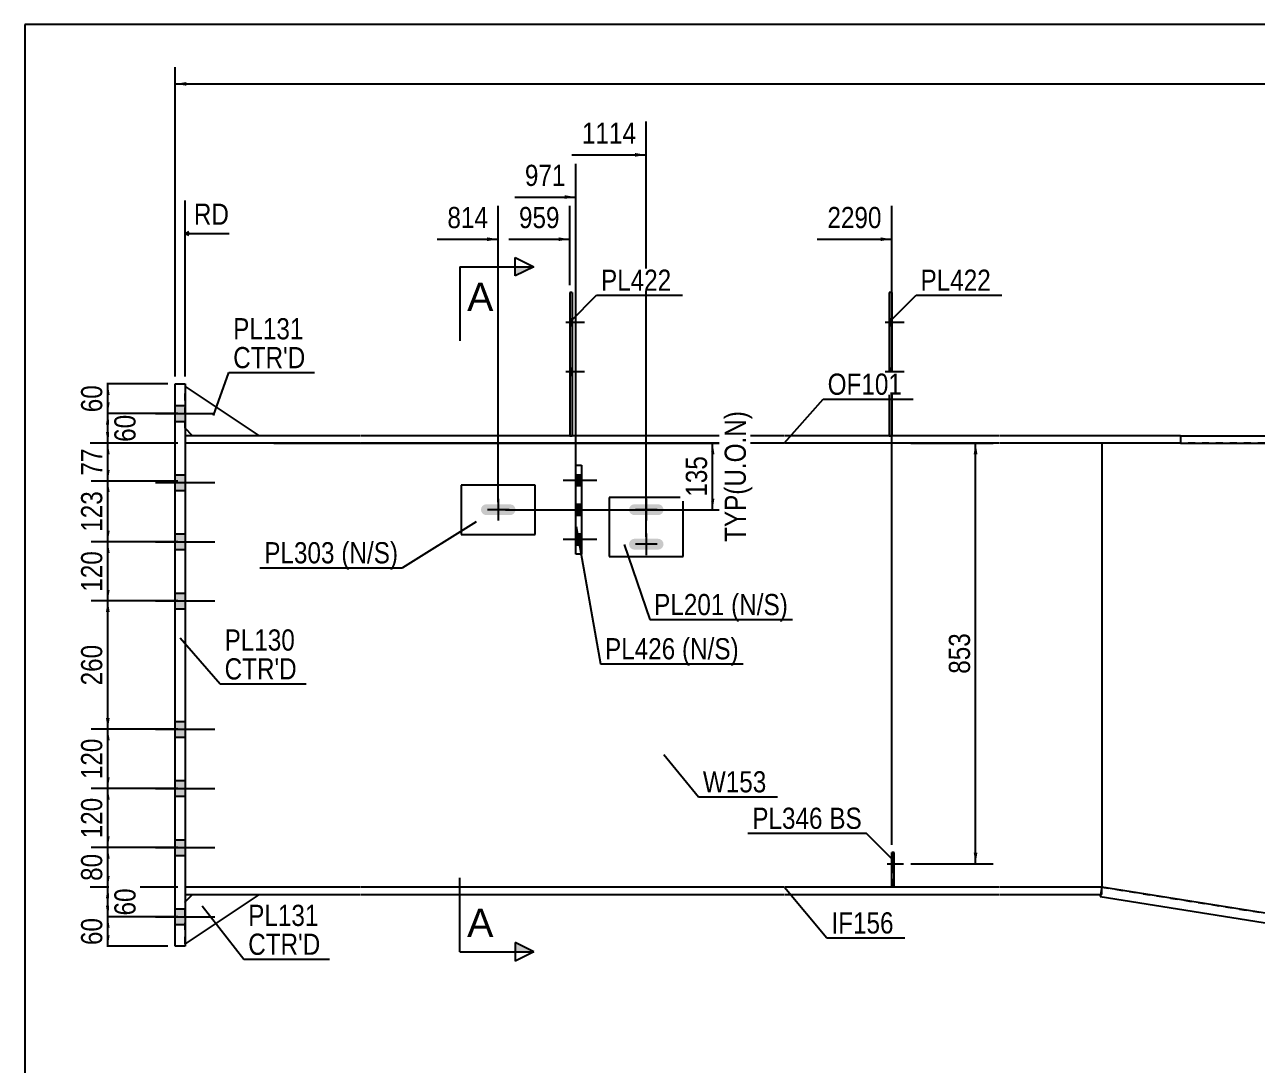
# Model space of a CAD drawing. Header units: millimetres. Extents: x -350 to 53, y -180 to 97.
# Drawn here: x -347.2 to -180.6, y -44.1 to 96.5 of the extents above; entities that cross this region are included whole.
import ezdxf

# ---------------------------------------------------------------- set-up
doc = ezdxf.new("R2010")
doc.units = ezdxf.units.MM
doc.linetypes.add('DXK_LINE_DOT1', pattern=[1.8814, 0.9407, -0.9407])
doc.linetypes.add('DXK_LINE_DOT2', pattern=[3.9198, 1.9599, -1.9599])
doc.styles.add('Arial', font='ARIAL.TTF', dxfattribs={"height": 0.2})
doc.styles.add('Arial Narrow', font='ARIALN.TTF', dxfattribs={"height": 0.2})

# ---------------------------------------------------------------- blocks, each defined once
blk = doc.blocks.new('Unknown-623466404-1210')
at = {"color": 5, "linetype": 'Continuous'}
for p, q in [((52.84, 96.55), (-347.16, 96.55)), ((-347.16, 96.55), (-347.16, -180.45))]:
    blk.add_line(p, q, dxfattribs=at)
blk = doc.blocks.new('Part-623466404-1896 - 1826')
at = {"color": 2, "linetype": 'Continuous'}
blk.add_line((-201.64, 40), (-201.64, -20), dxfattribs=at)
at = {"color": 7, "linetype": 'DXK_LINE_DOT1'}
for p, q in [((-76.16, 40), (-201.64, 40)), ((-76.16, -40), (-76.16, 40)), ((-201.64, -20), (-76.16, -40))]:
    blk.add_line(p, q, dxfattribs=at)
blk = doc.blocks.new('Part-623466404-2220 - 1826')
at = {"color": 2, "linetype": 'Continuous'}
for p, q in [((-301.89, -20), (-325.49, -20)), ((-325.49, -21), (-301.89, -21)), ((-244.59, -20), (-301.79, -20)), ((-301.79, -21), (-244.59, -21)), ((-215.55, -20), (-244.49, -20)), ((-244.49, -21), (-215.55, -21)), ((-201.64, -20), (-215.45, -20)), ((-215.45, -21), (-201.8, -21))]:
    blk.add_line(p, q, dxfattribs=at)
at = {"color": 7, "linetype": 'DXK_LINE_DOT1'}
for p, q in [((-325.49, -20), (-325.49, -21)), ((-201.64, -21), (-201.8, -21)), ((-201.64, -21), (-201.64, -20))]:
    blk.add_line(p, q, dxfattribs=at)
blk = doc.blocks.new('Part-623466404-1869 - 1826')
at = {"color": 2, "linetype": 'Continuous'}
for p, q in [((-191, 41), (23.69, 41)), ((-191, 41), (-191, 40)), ((-191, 40), (23.69, 40))]:
    blk.add_line(p, q, dxfattribs=at)
blk = doc.blocks.new('Part-623466404-1891 - 1826')
at = {"color": 2, "linetype": 'Continuous'}
for p, q in [((-301.89, 41), (-325.49, 41)), ((-301.89, 40), (-325.49, 40)), ((-244.59, 41), (-301.79, 41)), ((-244.59, 40), (-301.79, 40)), ((-215.55, 41), (-244.49, 41)), ((-215.55, 40), (-244.49, 40)), ((-191, 41), (-215.45, 41)), ((-191, 40), (-215.45, 40))]:
    blk.add_line(p, q, dxfattribs=at)
at = {"color": 7, "linetype": 'DXK_LINE_DOT1'}
for p, q in [((-325.49, 41), (-325.49, 40)), ((-191, 41), (-191, 40))]:
    blk.add_line(p, q, dxfattribs=at)
blk = doc.blocks.new('Part-623466404-2225 - 1826')
at = {"color": 2, "linetype": 'Continuous'}
for p, q in [((-230.02, 60.33), (-230.35, 60.33)), ((-230.35, 60.33), (-230.35, 41)), ((-230.02, 60.33), (-230.02, 41))]:
    blk.add_line(p, q, dxfattribs=at)
at = {"color": 7, "linetype": 'DXK_LINE_DOT1'}
blk.add_line((-230.35, 41), (-230.02, 41), dxfattribs=at)
blk = doc.blocks.new('Part-623466404-2161 - 1826')
at = {"color": 2, "linetype": 'Continuous'}
for p, q in [((-258.19, 32.67), (-268.19, 32.67)), ((-268.19, 32.67), (-268.19, 24.67)), ((-258.19, 24.67), (-258.19, 32.67)), ((-268.19, 24.67), (-258.19, 24.67))]:
    blk.add_line(p, q, dxfattribs=at)
blk = doc.blocks.new('Part-623466404-1901 - 1826')
at = {"color": 7, "linetype": 'DXK_LINE_DOT1'}
for p, q in [((-301.89, 40), (-325.49, 40)), ((-325.49, 40), (-325.49, -20)), ((-244.59, 40), (-301.79, 40)), ((-215.55, 40), (-244.49, 40)), ((-201.64, 40), (-215.45, 40)), ((-201.64, 40), (-201.64, -20)), ((-301.89, -20), (-325.49, -20)), ((-244.59, -20), (-301.79, -20)), ((-215.55, -20), (-244.49, -20)), ((-201.64, -20), (-215.45, -20))]:
    blk.add_line(p, q, dxfattribs=at)
blk = doc.blocks.new('Part-623466404-2139 - 1826')
at = {"color": 2, "linetype": 'Continuous'}
for p, q in [((-315.49, -21), (-325.49, -27.67)), ((-325.49, -22), (-324.49, -21))]:
    blk.add_line(p, q, dxfattribs=at)
at = {"color": 7, "linetype": 'DXK_LINE_DOT1'}
for p, q in [((-324.49, -21), (-315.49, -21)), ((-325.49, -27.67), (-325.49, -22))]:
    blk.add_line(p, q, dxfattribs=at)
blk = doc.blocks.new('Part-623466404-1906 - 1826')
at = {"color": 2, "linetype": 'Continuous'}
for p, q in [((-201.64, -20), (-201.85, -21.32)), ((-76.37, -41.32), (-201.85, -21.32)), ((-76.16, -40), (-201.64, -20)), ((-76.16, -40), (-76.37, -41.32))]:
    blk.add_line(p, q, dxfattribs=at)
blk = doc.blocks.new('Part-623466404-2105 - 1826')
at = {"color": 2, "linetype": 'Continuous'}
for p, q in [((-326.82, 48), (-325.49, 48)), ((-326.82, -28), (-326.82, 48)), ((-325.49, 48), (-325.49, -28)), ((-325.49, -28), (-326.82, -28))]:
    blk.add_line(p, q, dxfattribs=at)
blk = doc.blocks.new('Part-623466404-2198 - 1826')
at = {"color": 2, "linetype": 'Continuous'}
for p, q in [((-273.19, 60.33), (-273.52, 60.33)), ((-273.52, 60.33), (-273.52, 41)), ((-273.19, 60.33), (-273.19, 41))]:
    blk.add_line(p, q, dxfattribs=at)
at = {"color": 7, "linetype": 'DXK_LINE_DOT1'}
blk.add_line((-273.52, 41), (-273.19, 41), dxfattribs=at)
blk = doc.blocks.new('Part-623466404-2134 - 1826')
at = {"color": 2, "linetype": 'Continuous'}
for p, q in [((-325.49, 47.67), (-315.49, 41)), ((-324.49, 41), (-325.49, 42))]:
    blk.add_line(p, q, dxfattribs=at)
at = {"color": 7, "linetype": 'DXK_LINE_DOT1'}
for p, q in [((-325.49, 42), (-325.49, 47.67)), ((-315.49, 41), (-324.49, 41))]:
    blk.add_line(p, q, dxfattribs=at)
blk = doc.blocks.new('Part-623466404-2247 - 1826')
at = {"color": 2, "linetype": 'Continuous'}
for p, q in [((-230.02, -19.98), (-230.02, -15.31)), ((-229.69, -15.31), (-230.02, -15.31)), ((-229.69, -19.98), (-229.69, -15.31)), ((-230.02, -19.98), (-229.69, -19.98))]:
    blk.add_line(p, q, dxfattribs=at)
at = {"color": 7, "linetype": 'DXK_LINE_DOT1'}
blk.add_line((-230.02, -18.98), (-229.69, -18.98), dxfattribs=at)
blk = doc.blocks.new('Part-623466404-2454 - 1826')
at = {"color": 2, "linetype": 'Continuous'}
for p, q in [((-272.72, 37), (-271.92, 37)), ((-272.72, 25), (-272.72, 37)), ((-271.92, 37), (-271.92, 25)), ((-271.92, 25), (-272.72, 25))]:
    blk.add_line(p, q, dxfattribs=at)
blk = doc.blocks.new('Part-623466404-2269 - 1826')
at = {"color": 7, "linetype": 'DXK_LINE_DOT1'}
for p, q in [((-230.02, -15.31), (-230.02, -19.98)), ((-229.69, -15.31), (-230.02, -15.31)), ((-229.69, -19.98), (-229.69, -15.31)), ((-230.02, -19.98), (-229.69, -19.98))]:
    blk.add_line(p, q, dxfattribs=at)
blk = doc.blocks.new('Part-623466404-2274 - 1826')
at = {"color": 2, "linetype": 'Continuous'}
for p, q in [((-278.19, 34.33), (-288.19, 34.33)), ((-288.19, 34.33), (-288.19, 27.67)), ((-278.19, 27.67), (-278.19, 34.33)), ((-288.19, 27.67), (-278.19, 27.67))]:
    blk.add_line(p, q, dxfattribs=at)
blk = doc.blocks.new('Bolt-623466404-2465 - 1826')
at = {"linetype": 'Continuous'}
for points in [[(-265.3, 31.52), (-265.46, 31.28), (-265.52, 31), (-265.46, 30.72), (-265.3, 30.48), (-265.07, 30.32), (-264.79, 30.27), (-261.59, 30.27), (-261.31, 30.32), (-261.07, 30.48), (-260.91, 30.72), (-260.85, 31), (-260.91, 31.28), (-261.07, 31.52), (-261.31, 31.68), (-261.59, 31.73), (-264.79, 31.73), (-265.07, 31.68)], [(-265.3, 26.85), (-265.46, 26.61), (-265.52, 26.33), (-265.46, 26.05), (-265.3, 25.82), (-265.07, 25.66), (-264.79, 25.6), (-261.59, 25.6), (-261.31, 25.66), (-261.07, 25.82), (-260.91, 26.05), (-260.85, 26.33), (-260.91, 26.61), (-261.07, 26.85), (-261.31, 27.01), (-261.59, 27.07), (-264.79, 27.07), (-265.07, 27.01)]]:
    blk.add_hatch(color=3, dxfattribs=at).paths.add_polyline_path(points)
at = {"color": 3, "linetype": 'Continuous'}
for p, q in [((-263.19, 32.47), (-263.19, 29.53)), ((-261.72, 31), (-264.65, 31)), ((-263.19, 27.8), (-263.19, 24.87)), ((-261.72, 26.33), (-264.65, 26.33))]:
    blk.add_line(p, q, dxfattribs=at)
blk = doc.blocks.new('Bolt-623466404-2467 - 1826')
at = {"linetype": 'Continuous'}
for points in [[(-326.82, 45.07), (-326.82, 42.93), (-325.49, 42.93), (-325.49, 45.07)], [(-326.82, 45.07), (-326.82, 42.93), (-325.49, 42.93), (-325.49, 45.07)], [(-326.82, 35.73), (-326.82, 33.6), (-325.49, 33.6), (-325.49, 35.73)], [(-326.82, 35.73), (-326.82, 33.6), (-325.49, 33.6), (-325.49, 35.73)], [(-326.82, 27.73), (-326.82, 25.6), (-325.49, 25.6), (-325.49, 27.73)], [(-326.82, 27.73), (-326.82, 25.6), (-325.49, 25.6), (-325.49, 27.73)], [(-326.82, 19.73), (-326.82, 17.6), (-325.49, 17.6), (-325.49, 19.73)], [(-326.82, 19.73), (-326.82, 17.6), (-325.49, 17.6), (-325.49, 19.73)], [(-326.82, 2.4), (-326.82, 0.27), (-325.49, 0.27), (-325.49, 2.4)], [(-326.82, 2.4), (-326.82, 0.27), (-325.49, 0.27), (-325.49, 2.4)], [(-326.82, -5.6), (-326.82, -7.73), (-325.49, -7.73), (-325.49, -5.6)], [(-326.82, -5.6), (-326.82, -7.73), (-325.49, -7.73), (-325.49, -5.6)], [(-326.82, -13.6), (-326.82, -15.73), (-325.49, -15.73), (-325.49, -13.6)], [(-326.82, -13.6), (-326.82, -15.73), (-325.49, -15.73), (-325.49, -13.6)], [(-326.82, -22.93), (-326.82, -25.07), (-325.49, -25.07), (-325.49, -22.93)], [(-326.82, -22.93), (-326.82, -25.07), (-325.49, -25.07), (-325.49, -22.93)]]:
    blk.add_hatch(color=3, dxfattribs=at).paths.add_polyline_path(points)
at = {"color": 3, "linetype": 'Continuous'}
for p, q in [((-326.82, 45.07), (-325.49, 45.07)), ((-326.82, 45.07), (-325.49, 45.07)), ((-329.47, 44), (-321.49, 44)), ((-329.47, 44), (-321.49, 44)), ((-326.82, 42.93), (-325.49, 42.93)), ((-326.82, 42.93), (-325.49, 42.93)), ((-326.82, 35.73), (-325.49, 35.73)), ((-326.82, 35.73), (-325.49, 35.73)), ((-329.47, 34.67), (-321.49, 34.67)), ((-329.47, 34.67), (-321.49, 34.67)), ((-326.82, 33.6), (-325.49, 33.6)), ((-326.82, 33.6), (-325.49, 33.6)), ((-329.47, 26.67), (-321.49, 26.67)), ((-329.47, 26.67), (-321.49, 26.67)), ((-326.82, 27.73), (-325.49, 27.73)), ((-326.82, 27.73), (-325.49, 27.73)), ((-326.82, 25.6), (-325.49, 25.6)), ((-326.82, 25.6), (-325.49, 25.6)), ((-329.47, 18.67), (-321.49, 18.67)), ((-329.47, 18.67), (-321.49, 18.67)), ((-326.82, 19.73), (-325.49, 19.73)), ((-326.82, 19.73), (-325.49, 19.73)), ((-326.82, 17.6), (-325.49, 17.6)), ((-326.82, 17.6), (-325.49, 17.6)), ((-326.82, 2.4), (-325.49, 2.4)), ((-326.82, 2.4), (-325.49, 2.4)), ((-329.47, 1.33), (-321.49, 1.33)), ((-329.47, 1.33), (-321.49, 1.33)), ((-326.82, 0.27), (-325.49, 0.27)), ((-326.82, 0.27), (-325.49, 0.27)), ((-326.82, -5.6), (-325.49, -5.6)), ((-326.82, -5.6), (-325.49, -5.6)), ((-329.47, -6.67), (-321.49, -6.67)), ((-329.47, -6.67), (-321.49, -6.67)), ((-326.82, -7.73), (-325.49, -7.73)), ((-326.82, -7.73), (-325.49, -7.73)), ((-329.47, -14.67), (-321.49, -14.67)), ((-329.47, -14.67), (-321.49, -14.67)), ((-326.82, -13.6), (-325.49, -13.6)), ((-326.82, -13.6), (-325.49, -13.6)), ((-326.82, -15.73), (-325.49, -15.73)), ((-326.82, -15.73), (-325.49, -15.73)), ((-326.82, -22.93), (-325.49, -22.93)), ((-326.82, -22.93), (-325.49, -22.93)), ((-329.47, -24), (-321.49, -24)), ((-329.47, -24), (-321.49, -24)), ((-326.82, -25.07), (-325.49, -25.07)), ((-326.82, -25.07), (-325.49, -25.07))]:
    blk.add_line(p, q, dxfattribs=at)
blk = doc.blocks.new('Bolt-623466404-2470 - 1826')
at = {"linetype": 'Continuous'}
for points in [[(-273.19, 55.87), (-273.19, 56.8), (-273.52, 56.8), (-273.52, 55.87)], [(-273.19, 55.87), (-273.19, 56.8), (-273.52, 56.8), (-273.52, 55.87)], [(-273.19, 49.2), (-273.19, 50.13), (-273.52, 50.13), (-273.52, 49.2)], [(-273.19, 49.2), (-273.19, 50.13), (-273.52, 50.13), (-273.52, 49.2)]]:
    blk.add_hatch(color=3, dxfattribs=at).paths.add_polyline_path(points)
at = {"color": 3, "linetype": 'Continuous'}
for p, q in [((-273.52, 56.8), (-273.19, 56.8)), ((-273.52, 56.8), (-273.19, 56.8)), ((-274.05, 56.33), (-271.52, 56.33)), ((-274.05, 56.33), (-271.52, 56.33)), ((-273.52, 55.87), (-273.19, 55.87)), ((-273.52, 55.87), (-273.19, 55.87)), ((-273.52, 50.13), (-273.19, 50.13)), ((-273.52, 50.13), (-273.19, 50.13)), ((-274.05, 49.67), (-271.52, 49.67)), ((-274.05, 49.67), (-271.52, 49.67)), ((-273.52, 49.2), (-273.19, 49.2)), ((-273.52, 49.2), (-273.19, 49.2))]:
    blk.add_line(p, q, dxfattribs=at)
blk = doc.blocks.new('Bolt-623466404-2472 - 1826')
at = {"linetype": 'Continuous'}
for points in [[(-230.02, 55.87), (-230.02, 56.8), (-230.35, 56.8), (-230.35, 55.87)], [(-230.02, 55.87), (-230.02, 56.8), (-230.35, 56.8), (-230.35, 55.87)], [(-230.02, 49.2), (-230.02, 50.13), (-230.35, 50.13), (-230.35, 49.2)], [(-230.02, 49.2), (-230.02, 50.13), (-230.35, 50.13), (-230.35, 49.2)]]:
    blk.add_hatch(color=3, dxfattribs=at).paths.add_polyline_path(points)
at = {"color": 3, "linetype": 'Continuous'}
for p, q in [((-230.35, 56.8), (-230.02, 56.8)), ((-230.35, 56.8), (-230.02, 56.8)), ((-230.89, 56.33), (-228.35, 56.33)), ((-230.89, 56.33), (-228.35, 56.33)), ((-230.35, 55.87), (-230.02, 55.87)), ((-230.35, 55.87), (-230.02, 55.87)), ((-230.35, 50.13), (-230.02, 50.13)), ((-230.35, 50.13), (-230.02, 50.13)), ((-230.89, 49.67), (-228.35, 49.67)), ((-230.89, 49.67), (-228.35, 49.67)), ((-230.35, 49.2), (-230.02, 49.2)), ((-230.35, 49.2), (-230.02, 49.2))]:
    blk.add_line(p, q, dxfattribs=at)
blk = doc.blocks.new('Bolt-623466404-2473 - 1826')
at = {"linetype": 'Continuous'}
blk.add_hatch(color=3, dxfattribs=at).paths.add_polyline_path([(-229.69, -17.31), (-229.69, -16.38), (-230.02, -16.38), (-230.02, -17.31)])
at = {"color": 3, "linetype": 'Continuous'}
for p, q in [((-230.02, -16.38), (-229.69, -16.38)), ((-230.65, -16.85), (-228.45, -16.85)), ((-230.02, -17.31), (-229.69, -17.31))]:
    blk.add_line(p, q, dxfattribs=at)
blk = doc.blocks.new('Bolt-623466404-2474 - 1826')
at = {"color": 3, "linetype": 'DXK_LINE_DOT2'}
for p, q in [((-230.02, -16.38), (-229.69, -16.38)), ((-230.65, -16.85), (-228.45, -16.85)), ((-230.02, -17.31), (-229.69, -17.31))]:
    blk.add_line(p, q, dxfattribs=at)
blk = doc.blocks.new('Bolt-623466404-2475 - 1826')
at = {"linetype": 'Continuous'}
blk.add_hatch(color=3, dxfattribs=at).paths.add_polyline_path([(-285.3, 31.52), (-285.46, 31.28), (-285.52, 31), (-285.46, 30.72), (-285.3, 30.48), (-285.07, 30.32), (-284.79, 30.27), (-281.59, 30.27), (-281.31, 30.32), (-281.07, 30.48), (-280.91, 30.72), (-280.85, 31), (-280.91, 31.28), (-281.07, 31.52), (-281.31, 31.68), (-281.59, 31.73), (-284.79, 31.73), (-285.07, 31.68)])
at = {"color": 3, "linetype": 'Continuous'}
for p, q in [((-283.19, 32.47), (-283.19, 29.53)), ((-281.72, 31), (-284.65, 31))]:
    blk.add_line(p, q, dxfattribs=at)
blk = doc.blocks.new('Bolt-623466404-2476 - 1826')
at = {"linetype": 'Continuous'}
for points in [[(-272.72, 35.73), (-272.72, 34.27), (-271.92, 34.27), (-271.92, 35.73)], [(-272.72, 31.73), (-272.72, 30.27), (-271.92, 30.27), (-271.92, 31.73)], [(-272.72, 27.73), (-272.72, 26.27), (-271.92, 26.27), (-271.92, 27.73)]]:
    blk.add_hatch(color=3, dxfattribs=at).paths.add_polyline_path(points)
at = {"color": 3, "linetype": 'Continuous'}
for p, q in [((-274.39, 35), (-269.85, 35)), ((-272.72, 35.73), (-271.92, 35.73)), ((-272.72, 34.27), (-271.92, 34.27)), ((-272.72, 31.73), (-271.92, 31.73)), ((-274.39, 31), (-269.85, 31)), ((-272.72, 30.27), (-271.92, 30.27)), ((-274.39, 27), (-269.85, 27)), ((-272.72, 27.73), (-271.92, 27.73)), ((-272.72, 26.27), (-271.92, 26.27))]:
    blk.add_line(p, q, dxfattribs=at)
blk = doc.blocks.new('StraightDimension-623466404-12935 - 1826')
at = {"linetype": 'Continuous'}
blk.add_hatch(color=7, dxfattribs=at).paths.add_polyline_path([(-275.02, 67.8), (-273.52, 67.55), (-275.02, 67.3)])
at = {"color": 7, "linetype": 'Continuous'}
for p, q in [((-273.52, 61.33), (-273.52, 72.05)), ((-281.75, 67.55), (-273.52, 67.55))]:
    blk.add_line(p, q, dxfattribs=at)
at = {"color": 0}
blk.add_wipeout([(-274.29, 68.45), (-274.29, 72.65), (-280.98, 72.65), (-280.98, 68.45)], dxfattribs=at)
at = {"color": 3, "style": 'Arial Narrow'}
blk.add_text('959', height=2.863, dxfattribs=at).set_placement((-280.38, 69.05))
blk = doc.blocks.new('StraightDimension-623466404-12933 - 1826')
at = {"linetype": 'Continuous'}
blk.add_hatch(color=7, dxfattribs=at).paths.add_polyline_path([(-264.69, 79.2), (-263.19, 78.95), (-264.69, 78.7)])
at = {"color": 7, "linetype": 'Continuous'}
for p, q in [((-263.19, 27.33), (-263.19, 83.45)), ((-273.25, 78.95), (-263.19, 78.95))]:
    blk.add_line(p, q, dxfattribs=at)
at = {"color": 0}
blk.add_wipeout([(-263.96, 79.85), (-263.96, 84.05), (-272.47, 84.05), (-272.47, 79.85)], dxfattribs=at)
at = {"color": 3, "style": 'Arial Narrow'}
blk.add_text('1114', height=2.863, dxfattribs=at).set_placement((-271.87, 80.45))
blk = doc.blocks.new('StraightDimension-623466404-3126 - 1826')
at = {"linetype": 'Continuous'}
for points in [[(-336.18, 42.5), (-335.93, 44), (-335.68, 42.5)], [(-335.68, 41.5), (-335.93, 40), (-336.18, 41.5)]]:
    blk.add_hatch(color=7, dxfattribs=at).paths.add_polyline_path(points)
at = {"color": 7, "linetype": 'Continuous'}
for p, q in [((-326.49, 44), (-338.33, 44)), ((-335.93, 40), (-335.93, 44)), ((-326.49, 40), (-338.33, 40))]:
    blk.add_line(p, q, dxfattribs=at)
at = {"color": 0}
blk.add_wipeout([(-331.58, 44.43), (-335.78, 44.43), (-335.78, 39.57), (-331.58, 39.57)], dxfattribs=at)
at = {"color": 3, "style": 'Arial Narrow'}
blk.add_text('60', height=2.863, rotation=90.0002, dxfattribs=at).set_placement((-332.18, 40.17))
blk = doc.blocks.new('StraightDimension-623466404-8370 - 1826')
at = {"linetype": 'Continuous'}
for points in [[(-254.48, 38.5), (-254.23, 40), (-253.98, 38.5)], [(-253.98, 32.5), (-254.23, 31), (-254.48, 32.5)]]:
    blk.add_hatch(color=7, dxfattribs=at).paths.add_polyline_path(points)
at = {"color": 7, "linetype": 'Continuous'}
for p, q in [((-313.48, 40), (-251.83, 40)), ((-254.23, 31), (-254.23, 40)), ((-282.19, 31), (-251.83, 31))]:
    blk.add_line(p, q, dxfattribs=at)
at = {"color": 0, "linetype": 'Continuous'}
blk.add_wipeout([(-249.13, 44.95), (-253.33, 44.95), (-253.33, 26.05), (-249.13, 26.05)], dxfattribs=at)
at = {"color": 0}
blk.add_wipeout([(-254.38, 38.84), (-258.58, 38.84), (-258.58, 32.16), (-254.38, 32.16)], dxfattribs=at)
at = {"color": 3, "linetype": 'Continuous', "style": 'Arial Narrow'}
blk.add_text('TYP(U.O.N)', height=2.863, rotation=90.0002, dxfattribs=at).set_placement((-249.73, 26.65))
at = {"color": 3, "style": 'Arial Narrow'}
blk.add_text('135', height=2.863, rotation=90.0002, dxfattribs=at).set_placement((-254.98, 32.76))
blk = doc.blocks.new('StraightDimension-623466404-12936 - 1826')
at = {"linetype": 'Continuous'}
blk.add_hatch(color=7, dxfattribs=at).paths.add_polyline_path([(-284.69, 67.8), (-283.19, 67.55), (-284.69, 67.3)])
at = {"color": 7, "linetype": 'Continuous'}
for p, q in [((-283.19, 32), (-283.19, 72.05)), ((-291.42, 67.55), (-283.19, 67.55))]:
    blk.add_line(p, q, dxfattribs=at)
at = {"color": 0, "linetype": 'Continuous'}
blk.add_wipeout([(-318.95, 68.9), (-318.95, 73.1), (-324.9, 73.1), (-324.9, 68.9)], dxfattribs=at)
at = {"color": 7, "linetype": 'Continuous'}
for p, q in [((-325.49, 49), (-325.49, 72.8)), ((-324.99, 68.55), (-325.49, 68.3)), ((-324.99, 68.05), (-325.49, 68.3)), ((-319.55, 68.3), (-325.49, 68.3))]:
    blk.add_line(p, q, dxfattribs=at)
at = {"color": 3, "linetype": 'Continuous', "style": 'Arial Narrow'}
blk.add_text('RD', height=2.863, dxfattribs=at).set_placement((-324.3, 69.5))
at = {"color": 0}
blk.add_wipeout([(-283.96, 68.45), (-283.96, 72.65), (-290.65, 72.65), (-290.65, 68.45)], dxfattribs=at)
at = {"color": 3, "style": 'Arial Narrow'}
blk.add_text('814', height=2.863, dxfattribs=at).set_placement((-290.05, 69.05))
blk = doc.blocks.new('StraightDimension-623466404-3008 - 1826')
at = {"linetype": 'Continuous'}
blk.add_hatch(color=7, dxfattribs=at).paths.add_polyline_path([(-325.32, 88.29), (-326.82, 88.54), (-325.32, 88.79)])
at = {"color": 7, "linetype": 'Continuous'}
for p, q in [((-326.82, 49), (-326.82, 90.79)), ((-326.82, 88.54), (36.03, 88.54))]:
    blk.add_line(p, q, dxfattribs=at)
blk = doc.blocks.new('StraightDimension-623466404-3109 - 1826')
at = {"linetype": 'Continuous'}
for points in [[(-336.18, 46.5), (-335.93, 48), (-335.68, 46.5)], [(-335.68, 45.5), (-335.93, 44), (-336.18, 45.5)]]:
    blk.add_hatch(color=7, dxfattribs=at).paths.add_polyline_path(points)
at = {"color": 7, "linetype": 'Continuous'}
for p, q in [((-327.82, 48), (-338.18, 48)), ((-335.93, 44), (-335.93, 48)), ((-326.49, 44), (-338.18, 44))]:
    blk.add_line(p, q, dxfattribs=at)
at = {"color": 0}
blk.add_wipeout([(-336.08, 48.43), (-340.28, 48.43), (-340.28, 43.57), (-336.08, 43.57)], dxfattribs=at)
at = {"color": 3, "style": 'Arial Narrow'}
blk.add_text('60', height=2.863, rotation=90.0002, dxfattribs=at).set_placement((-336.68, 44.17))
blk = doc.blocks.new('StraightDimension-623466404-3142 - 1826')
at = {"linetype": 'Continuous'}
for points in [[(-336.18, 38.5), (-335.93, 40), (-335.68, 38.5)], [(-335.68, 36.37), (-335.93, 34.87), (-336.18, 36.37)]]:
    blk.add_hatch(color=7, dxfattribs=at).paths.add_polyline_path(points)
at = {"color": 7, "linetype": 'Continuous'}
for p, q in [((-326.49, 40), (-338.18, 40)), ((-335.93, 34.87), (-335.93, 40)), ((-326.49, 34.87), (-338.18, 34.87))]:
    blk.add_line(p, q, dxfattribs=at)
at = {"color": 0}
blk.add_wipeout([(-336.08, 39.86), (-340.28, 39.86), (-340.28, 35.01), (-336.08, 35.01)], dxfattribs=at)
at = {"color": 3, "style": 'Arial Narrow'}
blk.add_text('77', height=2.863, rotation=90.0002, dxfattribs=at).set_placement((-336.68, 35.61))
blk = doc.blocks.new('StraightDimension-623466404-3150 - 1826')
at = {"linetype": 'Continuous'}
for points in [[(-336.18, 33.37), (-335.93, 34.87), (-335.68, 33.37)], [(-335.68, 28.17), (-335.93, 26.67), (-336.18, 28.17)]]:
    blk.add_hatch(color=7, dxfattribs=at).paths.add_polyline_path(points)
at = {"color": 7, "linetype": 'Continuous'}
for p, q in [((-326.49, 34.87), (-338.18, 34.87)), ((-335.93, 26.67), (-335.93, 34.87)), ((-326.49, 26.67), (-338.18, 26.67))]:
    blk.add_line(p, q, dxfattribs=at)
at = {"color": 0}
blk.add_wipeout([(-336.08, 34.11), (-340.28, 34.11), (-340.28, 27.42), (-336.08, 27.42)], dxfattribs=at)
at = {"color": 3, "style": 'Arial Narrow'}
blk.add_text('123', height=2.863, rotation=90.0002, dxfattribs=at).set_placement((-336.68, 28.02))
blk = doc.blocks.new('StraightDimension-623466404-3159 - 1826')
at = {"linetype": 'Continuous'}
for points in [[(-336.18, 25.17), (-335.93, 26.67), (-335.68, 25.17)], [(-335.68, 20.17), (-335.93, 18.67), (-336.18, 20.17)]]:
    blk.add_hatch(color=7, dxfattribs=at).paths.add_polyline_path(points)
at = {"color": 7, "linetype": 'Continuous'}
for p, q in [((-326.49, 26.67), (-338.18, 26.67)), ((-335.93, 18.67), (-335.93, 26.67)), ((-326.49, 18.67), (-338.18, 18.67))]:
    blk.add_line(p, q, dxfattribs=at)
at = {"color": 0}
blk.add_wipeout([(-336.08, 26.01), (-340.28, 26.01), (-340.28, 19.32), (-336.08, 19.32)], dxfattribs=at)
at = {"color": 3, "style": 'Arial Narrow'}
blk.add_text('120', height=2.863, rotation=90.0002, dxfattribs=at).set_placement((-336.68, 19.92))
blk = doc.blocks.new('StraightDimension-623466404-3166 - 1826')
at = {"linetype": 'Continuous'}
for points in [[(-336.18, 17.17), (-335.93, 18.67), (-335.68, 17.17)], [(-335.68, 2.83), (-335.93, 1.33), (-336.18, 2.83)]]:
    blk.add_hatch(color=7, dxfattribs=at).paths.add_polyline_path(points)
at = {"color": 7, "linetype": 'Continuous'}
for p, q in [((-326.49, 18.67), (-338.18, 18.67)), ((-335.93, 1.33), (-335.93, 18.67)), ((-326.49, 1.33), (-338.18, 1.33))]:
    blk.add_line(p, q, dxfattribs=at)
at = {"color": 0}
blk.add_wipeout([(-336.08, 13.34), (-340.28, 13.34), (-340.28, 6.66), (-336.08, 6.66)], dxfattribs=at)
at = {"color": 3, "style": 'Arial Narrow'}
blk.add_text('260', height=2.863, rotation=90.0002, dxfattribs=at).set_placement((-336.68, 7.26))
blk = doc.blocks.new('StraightDimension-623466404-3173 - 1826')
at = {"linetype": 'Continuous'}
for points in [[(-336.18, -0.17), (-335.93, 1.33), (-335.68, -0.17)], [(-335.68, -5.17), (-335.93, -6.67), (-336.18, -5.17)]]:
    blk.add_hatch(color=7, dxfattribs=at).paths.add_polyline_path(points)
at = {"color": 7, "linetype": 'Continuous'}
for p, q in [((-326.49, 1.33), (-338.18, 1.33)), ((-335.93, -6.67), (-335.93, 1.33)), ((-326.49, -6.67), (-338.18, -6.67))]:
    blk.add_line(p, q, dxfattribs=at)
at = {"color": 0}
blk.add_wipeout([(-336.08, 0.68), (-340.28, 0.68), (-340.28, -6.01), (-336.08, -6.01)], dxfattribs=at)
at = {"color": 3, "style": 'Arial Narrow'}
blk.add_text('120', height=2.863, rotation=90.0002, dxfattribs=at).set_placement((-336.68, -5.41))
blk = doc.blocks.new('StraightDimension-623466404-3180 - 1826')
at = {"linetype": 'Continuous'}
for points in [[(-336.18, -8.17), (-335.93, -6.67), (-335.68, -8.17)], [(-335.68, -13.16), (-335.93, -14.66), (-336.18, -13.16)]]:
    blk.add_hatch(color=7, dxfattribs=at).paths.add_polyline_path(points)
at = {"color": 7, "linetype": 'Continuous'}
for p, q in [((-326.49, -6.67), (-338.18, -6.67)), ((-335.93, -14.66), (-335.93, -6.67)), ((-326.49, -14.66), (-338.18, -14.66))]:
    blk.add_line(p, q, dxfattribs=at)
at = {"color": 0}
blk.add_wipeout([(-336.08, -7.32), (-340.28, -7.32), (-340.28, -14.01), (-336.08, -14.01)], dxfattribs=at)
at = {"color": 3, "style": 'Arial Narrow'}
blk.add_text('120', height=2.863, rotation=90.0002, dxfattribs=at).set_placement((-336.68, -13.41))
blk = doc.blocks.new('StraightDimension-623466404-3190 - 1826')
at = {"linetype": 'Continuous'}
for points in [[(-336.18, -16.16), (-335.93, -14.66), (-335.68, -16.16)], [(-335.68, -18.5), (-335.93, -20), (-336.18, -18.5)]]:
    blk.add_hatch(color=7, dxfattribs=at).paths.add_polyline_path(points)
at = {"color": 7, "linetype": 'Continuous'}
for p, q in [((-326.49, -14.66), (-338.18, -14.66)), ((-335.93, -20), (-335.93, -14.66)), ((-326.49, -20), (-338.18, -20))]:
    blk.add_line(p, q, dxfattribs=at)
at = {"color": 0}
blk.add_wipeout([(-336.08, -14.9), (-340.28, -14.9), (-340.28, -19.76), (-336.08, -19.76)], dxfattribs=at)
at = {"color": 3, "style": 'Arial Narrow'}
blk.add_text('80', height=2.863, rotation=90.0002, dxfattribs=at).set_placement((-336.68, -19.16))
blk = doc.blocks.new('StraightDimension-623466404-3196 - 1826')
at = {"linetype": 'Continuous'}
for points in [[(-336.18, -21.5), (-335.93, -20), (-335.68, -21.5)], [(-335.68, -22.5), (-335.93, -24), (-336.18, -22.5)]]:
    blk.add_hatch(color=7, dxfattribs=at).paths.add_polyline_path(points)
at = {"color": 7, "linetype": 'Continuous'}
for p, q in [((-326.49, -20), (-338.33, -20)), ((-335.93, -24), (-335.93, -20)), ((-326.49, -24), (-338.33, -24))]:
    blk.add_line(p, q, dxfattribs=at)
at = {"color": 0}
blk.add_wipeout([(-331.58, -19.57), (-335.78, -19.57), (-335.78, -24.43), (-331.58, -24.43)], dxfattribs=at)
at = {"color": 3, "style": 'Arial Narrow'}
blk.add_text('60', height=2.863, rotation=90.0002, dxfattribs=at).set_placement((-332.18, -23.83))
blk = doc.blocks.new('StraightDimension-623466404-3211 - 1826')
at = {"linetype": 'Continuous'}
for points in [[(-336.18, -25.5), (-335.93, -24), (-335.68, -25.5)], [(-335.68, -26.5), (-335.93, -28), (-336.18, -26.5)]]:
    blk.add_hatch(color=7, dxfattribs=at).paths.add_polyline_path(points)
at = {"color": 7, "linetype": 'Continuous'}
for p, q in [((-326.49, -24), (-338.18, -24)), ((-335.93, -28), (-335.93, -24)), ((-327.82, -28), (-338.18, -28))]:
    blk.add_line(p, q, dxfattribs=at)
at = {"color": 0}
blk.add_wipeout([(-336.08, -23.57), (-340.28, -23.57), (-340.28, -28.43), (-336.08, -28.43)], dxfattribs=at)
at = {"color": 3, "style": 'Arial Narrow'}
blk.add_text('60', height=2.863, rotation=90.0002, dxfattribs=at).set_placement((-336.68, -27.83))
blk = doc.blocks.new('StraightDimension-623466404-8616 - 1826')
at = {"linetype": 'Continuous'}
for points in [[(-218.95, 38.5), (-218.7, 40), (-218.45, 38.5)], [(-218.45, -15.35), (-218.7, -16.85), (-218.95, -15.35)]]:
    blk.add_hatch(color=7, dxfattribs=at).paths.add_polyline_path(points)
at = {"color": 7, "linetype": 'Continuous'}
for p, q in [((-227.45, 40), (-216.3, 40)), ((-218.7, -16.85), (-218.7, 40)), ((-227.45, -16.85), (-216.3, -16.85))]:
    blk.add_line(p, q, dxfattribs=at)
at = {"color": 0}
blk.add_wipeout([(-218.85, 14.92), (-223.05, 14.92), (-223.05, 8.23), (-218.85, 8.23)], dxfattribs=at)
at = {"color": 3, "style": 'Arial Narrow'}
blk.add_text('853', height=2.863, rotation=90.0002, dxfattribs=at).set_placement((-219.45, 8.83))
blk = doc.blocks.new('StraightDimension-623466404-12932 - 1826')
at = {"linetype": 'Continuous'}
blk.add_hatch(color=7, dxfattribs=at).paths.add_polyline_path([(-231.52, 67.8), (-230.02, 67.55), (-231.52, 67.3)])
at = {"color": 7, "linetype": 'Continuous'}
for p, q in [((-230.02, -14.31), (-230.02, 72.05)), ((-240.08, 67.55), (-230.02, 67.55))]:
    blk.add_line(p, q, dxfattribs=at)
at = {"color": 0}
blk.add_wipeout([(-230.79, 68.45), (-230.79, 72.65), (-239.31, 72.65), (-239.31, 68.45)], dxfattribs=at)
at = {"color": 3, "style": 'Arial Narrow'}
blk.add_text('2290', height=2.863, dxfattribs=at).set_placement((-238.71, 69.05))
blk = doc.blocks.new('StraightDimension-623466404-12934 - 1826')
at = {"linetype": 'Continuous'}
blk.add_hatch(color=7, dxfattribs=at).paths.add_polyline_path([(-274.22, 73.5), (-272.72, 73.25), (-274.22, 73)])
at = {"color": 7, "linetype": 'Continuous'}
for p, q in [((-272.72, 26), (-272.72, 77.75)), ((-280.95, 73.25), (-272.72, 73.25))]:
    blk.add_line(p, q, dxfattribs=at)
at = {"color": 0}
blk.add_wipeout([(-273.49, 74.15), (-273.49, 78.35), (-280.18, 78.35), (-280.18, 74.15)], dxfattribs=at)
at = {"color": 3, "style": 'Arial Narrow'}
blk.add_text('971', height=2.863, dxfattribs=at).set_placement((-279.58, 74.75))
blk = doc.blocks.new('Mark-623466404-2221 - 1826')
at = {"color": 0}
blk.add_wipeout([(-216.63, 60.58), (-216.63, 63.58), (-226.13, 63.58), (-226.13, 60.58)], dxfattribs=at)
blk.add_wipeout([(-216.63, 60.58), (-216.63, 63.58), (-226.13, 63.58), (-226.13, 60.58)], dxfattribs=at)
at = {"color": 7, "linetype": 'Continuous'}
for p, q in [((-230.27, 56.45), (-226.73, 59.98)), ((-226.73, 59.98), (-215.13, 59.98))]:
    blk.add_line(p, q, dxfattribs=at)
at = {"color": 3, "style": 'Arial Narrow'}
blk.add_text('PL422', height=2.863, dxfattribs=at).set_placement((-226.13, 60.58))
blk = doc.blocks.new('Mark-623466404-2157 - 1826')
at = {"color": 0}
for points in [[(-252.62, 16.75), (-252.62, 19.75), (-262.12, 19.75), (-262.12, 16.75)], [(-244.05, 16.75), (-244.05, 19.75), (-251.72, 19.75), (-251.72, 16.75)]]:
    blk.add_wipeout(points, dxfattribs=at)
for points in [[(-252.62, 16.75), (-252.62, 19.75), (-262.12, 19.75), (-262.12, 16.75)], [(-244.05, 16.75), (-244.05, 19.75), (-251.72, 19.75), (-251.72, 16.75)]]:
    blk.add_wipeout(points, dxfattribs=at)
at = {"color": 7, "linetype": 'Continuous'}
for p, q in [((-266.17, 26.29), (-262.72, 16.15)), ((-262.72, 16.15), (-243.45, 16.15))]:
    blk.add_line(p, q, dxfattribs=at)
at = {"color": 3, "style": 'Arial Narrow'}
for s, p in [('PL201', (-262.12, 16.75)), ('(N/', (-251.72, 16.75)), ('S)', (-247.34, 16.75))]:
    blk.add_text(s, height=2.863, dxfattribs=at).set_placement(p)
blk = doc.blocks.new('Mark-623466404-2270 - 1826')
at = {"color": 0}
for points in [[(-305.28, 23.75), (-305.28, 26.75), (-314.79, 26.75), (-314.79, 23.75)], [(-296.72, 23.75), (-296.72, 26.75), (-304.38, 26.75), (-304.38, 23.75)]]:
    blk.add_wipeout(points, dxfattribs=at)
for points in [[(-305.28, 23.75), (-305.28, 26.75), (-314.79, 26.75), (-314.79, 23.75)], [(-296.72, 23.75), (-296.72, 26.75), (-304.38, 26.75), (-304.38, 23.75)]]:
    blk.add_wipeout(points, dxfattribs=at)
at = {"color": 7, "linetype": 'Continuous'}
for p in [(-286.18, 29.35), (-315.39, 23.15)]:
    blk.add_line(p, (-296.12, 23.15), dxfattribs=at)
at = {"color": 3, "style": 'Arial Narrow'}
for s, p in [('PL303', (-314.79, 23.75)), ('(N/', (-304.38, 23.75)), ('S)', (-300, 23.75))]:
    blk.add_text(s, height=2.863, dxfattribs=at).set_placement(p)
blk = doc.blocks.new('Mark-623466404-1887 - 1826')
at = {"color": 0}
blk.add_wipeout([(-228.63, 46.53), (-228.63, 49.53), (-238.68, 49.53), (-238.68, 46.53)], dxfattribs=at)
blk.add_wipeout([(-228.63, 46.53), (-228.63, 49.53), (-238.68, 49.53), (-238.68, 46.53)], dxfattribs=at)
at = {"color": 7, "linetype": 'Continuous'}
for p, q in [((-244.55, 40), (-239.28, 45.93)), ((-239.28, 45.93), (-227.13, 45.93))]:
    blk.add_line(p, q, dxfattribs=at)
at = {"color": 3, "style": 'Arial Narrow'}
blk.add_text('OF101', height=2.863, dxfattribs=at).set_placement((-238.68, 46.53))
blk = doc.blocks.new('Mark-623466404-1897 - 1826')
at = {"color": 0}
blk.add_wipeout([(-246.96, -7.2), (-246.96, -4.2), (-255.54, -4.2), (-255.54, -7.2)], dxfattribs=at)
blk.add_wipeout([(-246.96, -7.2), (-246.96, -4.2), (-255.54, -4.2), (-255.54, -7.2)], dxfattribs=at)
at = {"color": 7, "linetype": 'Continuous'}
for p, q in [((-260.81, -2.1), (-256.14, -7.8)), ((-256.14, -7.8), (-245.46, -7.8))]:
    blk.add_line(p, q, dxfattribs=at)
at = {"color": 3, "style": 'Arial Narrow'}
blk.add_text('W153', height=2.863, dxfattribs=at).set_placement((-255.54, -7.2))
blk = doc.blocks.new('Mark-623466404-2216 - 1826')
at = {"color": 0}
blk.add_wipeout([(-229.76, -26.27), (-229.76, -23.27), (-238.17, -23.27), (-238.17, -26.27)], dxfattribs=at)
blk.add_wipeout([(-229.76, -26.27), (-229.76, -23.27), (-238.17, -23.27), (-238.17, -26.27)], dxfattribs=at)
at = {"color": 7, "linetype": 'Continuous'}
for p, q in [((-244.53, -20), (-238.77, -26.87)), ((-238.77, -26.87), (-228.26, -26.87))]:
    blk.add_line(p, q, dxfattribs=at)
at = {"color": 3, "style": 'Arial Narrow'}
blk.add_text('IF156', height=2.863, dxfattribs=at).set_placement((-238.17, -26.27))
blk = doc.blocks.new('Mark-623466404-2101 - 1826')
at = {"color": 0}
for points in [[(-310.64, 11.96), (-310.64, 14.96), (-320.15, 14.96), (-320.15, 11.96)], [(-310.39, 8.06), (-310.39, 11.06), (-320.15, 11.06), (-320.15, 8.06)]]:
    blk.add_wipeout(points, dxfattribs=at)
for points in [[(-310.64, 11.96), (-310.64, 14.96), (-320.15, 14.96), (-320.15, 11.96)], [(-310.39, 8.06), (-310.39, 11.06), (-320.15, 11.06), (-320.15, 8.06)]]:
    blk.add_wipeout(points, dxfattribs=at)
at = {"color": 7, "linetype": 'Continuous'}
for p, q in [((-326.14, 13.7), (-320.75, 7.46)), ((-320.75, 7.46), (-309.14, 7.46))]:
    blk.add_line(p, q, dxfattribs=at)
at = {"color": 3, "style": 'Arial Narrow'}
blk.add_text('PL130', height=2.863, dxfattribs=at).set_placement((-320.15, 11.96))
at = {"color": 1, "style": 'Arial Narrow'}
blk.add_text("CTR'D", height=2.863, dxfattribs=at).set_placement((-320.15, 8.06))
blk = doc.blocks.new('Mark-623466404-2194 - 1826')
at = {"color": 0}
blk.add_wipeout([(-259.79, 60.58), (-259.79, 63.58), (-269.3, 63.58), (-269.3, 60.58)], dxfattribs=at)
blk.add_wipeout([(-259.79, 60.58), (-259.79, 63.58), (-269.3, 63.58), (-269.3, 60.58)], dxfattribs=at)
at = {"color": 7, "linetype": 'Continuous'}
for p, q in [((-273.43, 56.45), (-269.9, 59.98)), ((-269.9, 59.98), (-258.29, 59.98))]:
    blk.add_line(p, q, dxfattribs=at)
at = {"color": 3, "style": 'Arial Narrow'}
blk.add_text('PL422', height=2.863, dxfattribs=at).set_placement((-269.3, 60.58))
blk = doc.blocks.new('Mark-623466404-2130 - 1826')
at = {"color": 0}
for points in [[(-309.49, 54.02), (-309.49, 57.02), (-318.99, 57.02), (-318.99, 54.02)], [(-309.24, 50.12), (-309.24, 53.12), (-318.99, 53.12), (-318.99, 50.12)]]:
    blk.add_wipeout(points, dxfattribs=at)
for points in [[(-309.49, 54.02), (-309.49, 57.02), (-318.99, 57.02), (-318.99, 54.02)], [(-309.24, 50.12), (-309.24, 53.12), (-318.99, 53.12), (-318.99, 50.12)]]:
    blk.add_wipeout(points, dxfattribs=at)
at = {"color": 7, "linetype": 'Continuous'}
for p, q in [((-321.67, 43.73), (-319.59, 49.52)), ((-319.59, 49.52), (-307.99, 49.52))]:
    blk.add_line(p, q, dxfattribs=at)
at = {"color": 3, "style": 'Arial Narrow'}
blk.add_text('PL131', height=2.863, dxfattribs=at).set_placement((-318.99, 54.02))
at = {"color": 1, "style": 'Arial Narrow'}
blk.add_text("CTR'D", height=2.863, dxfattribs=at).set_placement((-318.99, 50.12))
blk = doc.blocks.new('Mark-623466404-2135 - 1826')
at = {"color": 0}
for points in [[(-307.46, -25.25), (-307.46, -22.25), (-316.96, -22.25), (-316.96, -25.25)], [(-307.21, -29.15), (-307.21, -26.15), (-316.96, -26.15), (-316.96, -29.15)]]:
    blk.add_wipeout(points, dxfattribs=at)
for points in [[(-307.46, -25.25), (-307.46, -22.25), (-316.96, -22.25), (-316.96, -25.25)], [(-307.21, -29.15), (-307.21, -26.15), (-316.96, -26.15), (-316.96, -29.15)]]:
    blk.add_wipeout(points, dxfattribs=at)
at = {"color": 7, "linetype": 'Continuous'}
for p, q in [((-323.19, -22.54), (-317.56, -29.75)), ((-317.56, -29.75), (-305.96, -29.75))]:
    blk.add_line(p, q, dxfattribs=at)
at = {"color": 3, "style": 'Arial Narrow'}
blk.add_text('PL131', height=2.863, dxfattribs=at).set_placement((-316.96, -25.25))
at = {"color": 1, "style": 'Arial Narrow'}
blk.add_text("CTR'D", height=2.863, dxfattribs=at).set_placement((-316.96, -29.15))
blk = doc.blocks.new('Mark-623466404-2450 - 1826')
at = {"color": 0}
for points in [[(-259.26, 10.78), (-259.26, 13.78), (-268.76, 13.78), (-268.76, 10.78)], [(-250.7, 10.78), (-250.7, 13.78), (-258.36, 13.78), (-258.36, 10.78)]]:
    blk.add_wipeout(points, dxfattribs=at)
for points in [[(-259.26, 10.78), (-259.26, 13.78), (-268.76, 13.78), (-268.76, 10.78)], [(-250.7, 10.78), (-250.7, 13.78), (-258.36, 13.78), (-258.36, 10.78)]]:
    blk.add_wipeout(points, dxfattribs=at)
at = {"color": 7, "linetype": 'Continuous'}
for p, q in [((-272.65, 28.72), (-269.36, 10.18)), ((-269.36, 10.18), (-250.1, 10.18))]:
    blk.add_line(p, q, dxfattribs=at)
at = {"color": 3, "style": 'Arial Narrow'}
for s, p in [('PL426', (-268.76, 10.78)), ('(N/', (-258.36, 10.78)), ('S)', (-253.98, 10.78))]:
    blk.add_text(s, height=2.863, dxfattribs=at).set_placement(p)
blk = doc.blocks.new('SectionMark-623466404-3232 - 1826')
at = {"linetype": 'Continuous'}
for points in [[(-280.89, 62.59), (-280.89, 63.84), (-278.39, 63.84)], [(-280.89, -28.74), (-280.89, -27.49), (-278.39, -28.74)]]:
    blk.add_hatch(color=30, dxfattribs=at).paths.add_polyline_path(points)
at = {"color": 30, "linetype": 'Continuous'}
for p, q in [((-280.89, 62.59), (-280.89, 65.09)), ((-280.89, 65.09), (-278.39, 63.84)), ((-288.39, 63.84), (-288.39, 53.84)), ((-288.39, 63.84), (-278.39, 63.84)), ((-278.39, 63.84), (-280.89, 62.59)), ((-288.39, -28.74), (-288.39, -18.74)), ((-278.39, -28.74), (-280.89, -27.49)), ((-280.89, -27.49), (-280.89, -29.99)), ((-288.39, -28.74), (-278.39, -28.74)), ((-278.39, -28.74), (-280.89, -29.99))]:
    blk.add_line(p, q, dxfattribs=at)
at = {"color": 0, "linetype": 'Continuous'}
for points in [[(-283.83, 57.84), (-283.83, 61.84), (-287.39, 61.84), (-287.39, 57.84)], [(-283.83, -26.74), (-283.83, -22.74), (-287.39, -22.74), (-287.39, -26.74)]]:
    blk.add_wipeout(points, dxfattribs=at)
at = {"color": 96, "linetype": 'Continuous', "style": 'Arial'}
for p in [(-287.39, 57.84), (-287.39, -26.74)]:
    blk.add_text('A', height=3.82, dxfattribs=at).set_placement(p)
blk = doc.blocks.new('MarkSet-623466404-3349 - 1826')
at = {"color": 0}
for points in [[(-239.35, -12.13), (-239.35, -9.13), (-248.86, -9.13), (-248.86, -12.13)], [(-234.07, -12.13), (-234.07, -9.13), (-238.45, -9.13), (-238.45, -12.13)]]:
    blk.add_wipeout(points, dxfattribs=at)
for points in [[(-239.35, -12.13), (-239.35, -9.13), (-248.86, -9.13), (-248.86, -12.13)], [(-234.07, -12.13), (-234.07, -9.13), (-238.45, -9.13), (-238.45, -12.13)]]:
    blk.add_wipeout(points, dxfattribs=at)
at = {"color": 7, "linetype": 'Continuous'}
for p in [(-249.46, -12.73), (-229.93, -16.27)]:
    blk.add_line(p, (-233.47, -12.73), dxfattribs=at)
at = {"color": 3, "style": 'Arial Narrow'}
for s, p in [('PL346', (-248.86, -12.13)), ('BS', (-238.45, -12.13))]:
    blk.add_text(s, height=2.863, dxfattribs=at).set_placement(p)

msp = doc.modelspace()

# ---------------------------------------------------------------- block references
for name in ['Unknown-623466404-1210', 'Part-623466404-2198 - 1826', 'Part-623466404-2225 - 1826', 'Bolt-623466404-2470 - 1826', 'Bolt-623466404-2472 - 1826', 'Part-623466404-2105 - 1826', 'Part-623466404-2134 - 1826', 'Bolt-623466404-2467 - 1826', 'Part-623466404-1891 - 1826', 'Part-623466404-1901 - 1826', 'Part-623466404-1896 - 1826', 'Part-623466404-1869 - 1826', 'Part-623466404-2454 - 1826', 'Bolt-623466404-2476 - 1826', 'Part-623466404-2274 - 1826', 'Bolt-623466404-2475 - 1826', 'Part-623466404-2161 - 1826', 'Bolt-623466404-2465 - 1826', 'Bolt-623466404-2473 - 1826', 'Bolt-623466404-2474 - 1826', 'Part-623466404-2247 - 1826', 'Part-623466404-2269 - 1826', 'Part-623466404-2220 - 1826', 'Part-623466404-2139 - 1826', 'Part-623466404-1906 - 1826']:
    msp.add_blockref(name, (0, 0))

# ---------------------------------------------------------------- next in the draw order: block references
for name in ['StraightDimension-623466404-12935 - 1826', 'StraightDimension-623466404-3126 - 1826']:
    msp.add_blockref(name, (0, 0))

# ---------------------------------------------------------------- next in the draw order: block references
msp.add_blockref('StraightDimension-623466404-12933 - 1826', (0, 0))

# ---------------------------------------------------------------- next in the draw order: block references
msp.add_blockref('StraightDimension-623466404-8370 - 1826', (0, 0))

# ---------------------------------------------------------------- next in the draw order: block references
msp.add_blockref('StraightDimension-623466404-12936 - 1826', (0, 0))

# ---------------------------------------------------------------- next in the draw order: block references
msp.add_blockref('StraightDimension-623466404-3008 - 1826', (0, 0))

# ---------------------------------------------------------------- next in the draw order: block references
for name in ['StraightDimension-623466404-12934 - 1826', 'StraightDimension-623466404-12932 - 1826', 'Mark-623466404-2130 - 1826', 'StraightDimension-623466404-3109 - 1826', 'StraightDimension-623466404-3142 - 1826', 'StraightDimension-623466404-8616 - 1826', 'Mark-623466404-2270 - 1826', 'Mark-623466404-2157 - 1826', 'Mark-623466404-1897 - 1826', 'Mark-623466404-2216 - 1826', 'Mark-623466404-2135 - 1826']:
    msp.add_blockref(name, (0, 0))

# ---------------------------------------------------------------- next in the draw order: block references
for name in ['SectionMark-623466404-3232 - 1826', 'Mark-623466404-2194 - 1826', 'Mark-623466404-2221 - 1826', 'Mark-623466404-1887 - 1826', 'StraightDimension-623466404-3150 - 1826', 'Mark-623466404-2450 - 1826', 'MarkSet-623466404-3349 - 1826']:
    msp.add_blockref(name, (0, 0))

# ---------------------------------------------------------------- next in the draw order: block references
msp.add_blockref('StraightDimension-623466404-3159 - 1826', (0, 0))

# ---------------------------------------------------------------- next in the draw order: block references
msp.add_blockref('StraightDimension-623466404-3166 - 1826', (0, 0))

# ---------------------------------------------------------------- next in the draw order: block references
for name in ['Mark-623466404-2101 - 1826', 'StraightDimension-623466404-3173 - 1826']:
    msp.add_blockref(name, (0, 0))

# ---------------------------------------------------------------- next in the draw order: block references
msp.add_blockref('StraightDimension-623466404-3180 - 1826', (0, 0))

# ---------------------------------------------------------------- next in the draw order: block references
msp.add_blockref('StraightDimension-623466404-3190 - 1826', (0, 0))

# ---------------------------------------------------------------- next in the draw order: block references
msp.add_blockref('StraightDimension-623466404-3196 - 1826', (0, 0))

# ---------------------------------------------------------------- next in the draw order: block references
msp.add_blockref('StraightDimension-623466404-3211 - 1826', (0, 0))

doc.saveas('drawing.dxf')
